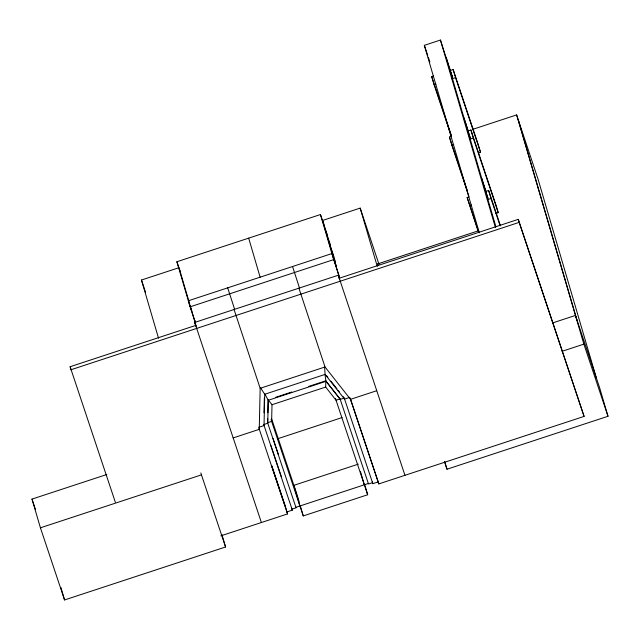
<?xml version="1.0" encoding="UTF-8"?>
<svg xmlns="http://www.w3.org/2000/svg" width="640" height="640" viewBox="0 0 640 640"><rect width="100%" height="100%" fill="white"/><g stroke="black" fill="none" stroke-linecap="round" stroke-linejoin="round"><path stroke-width="0.96" d="M234.048 309.504L260.168 388.312L259.248 429.344L233.088 437.944M263.992 412.816L264.32 398.152M260.608 387.888L264.728 394.264L264.024 425.56L258.656 427.328M292.032 509.128L296.056 507.808L267.608 422.728L267.696 418.736M267.832 412.744L268.12 399.776L272.008 404.712L271.632 421.4L303.264 515.928L367.672 494.752L364.64 484.424M264.856 394.04L268.272 400.28L267.76 423.232L263.728 424.552M367.672 494.752L336.04 400.224L325.68 387.064L325.816 380.8L340.064 398.896L368.512 483.984L372.536 482.656M479.32 232.792L424.336 45.344L440.44 40.048L452.552 77.488L450.4 71.568M451.448 136.632L434.064 84.672L431.696 76.616L433.568 76M450.368 70.472L453.168 69.552L478.136 144.184L480.504 152.24L478.632 152.856M434.064 84.672L435.928 84.056M451.8 78.84L455.528 77.616L453.168 69.552M468.856 196.128L451.792 145.12L449.424 137.056L451.296 136.44M468.096 130.92L470.896 130L495.864 204.624L498.232 212.688L495.432 213.608M472.376 129.464L516.632 114.912L538.04 179.152L596.248 377.616M451.792 145.12L453.656 144.504M469.528 139.288L473.256 138.056L470.896 130M195.16 321.928L190.112 306.832L176.888 261.752L320.464 214.536L327.224 234.752M158.536 338.232L141.464 280.024L179.032 267.672M379.008 264.384L360.176 208.104L322.608 220.456L339.68 278.664M478.056 231.064L467.152 197.504L469.024 196.888M485.824 191.36L488.624 190.44L500.32 225.392M469.52 205.56L471.384 204.944M487.256 199.728L490.984 198.504L488.624 190.44M190.112 306.832L333.68 259.616L320.464 214.536M261.384 522.52L194.688 322.448L338.264 275.232L339.528 279.008M377.904 265.744L377.4 264.016L478.704 230.704M339.152 278.256L518.28 219.352L519.168 222.376L71.008 369.744L70.12 366.72L195.576 325.464M260.168 388.312L325.024 366.984L350.496 399.336L378.792 483.912L584.088 416.408L518.28 219.352M264.728 394.264L325.104 374.408L344.536 399.088L349.904 397.32M275.688 397.288L291.768 392M308.792 386.4L324.872 381.112M268.272 400.28L325.968 381.304L340.216 399.4L344.24 398.08L372.832 483.664L378.2 481.904L350.216 398.264M272.008 404.712L325.68 387.064M552.712 322.896L575.44 315.424L599.576 387.56L608 416.272L446.984 469.224L444.48 461.728M221.928 534.56L225.576 547L64.56 599.952L40.424 527.808L32 499.096L106.824 474.496M267.608 422.728L271.632 421.4L271.088 419.528M340.064 398.896L336.04 400.224L335.488 398.344M350.496 399.336L376.656 390.736M277.544 438.784L342.096 417.56M562.08 351.296L583.864 344.136L516.632 114.912M40.424 527.808L201.44 474.864L200.872 472.944M293.328 485.512L358.28 464.152M295.912 507.304L368.368 483.48M286.96 511.904L292.328 510.136L291.784 508.296M220.824 535.864L287.552 513.92L285.336 506.36M326.632 375.72L327.848 377.256M330.88 381.112L336.952 388.824M338.168 390.368L339.384 391.912M343.024 396.536L344.24 398.08M468.128 132.008L470.28 137.928L463.992 117.904M485.864 192.456L488.008 198.376L481.72 178.352M583.864 344.136L608 416.272M519.168 222.376L584.088 416.408M455.528 77.616L480.504 152.24M473.256 138.056L498.232 212.688M449.224 67.536L452.552 77.488M490.984 198.504L500.152 225.896M465.176 121.936L468.504 131.888M482.904 182.384L486.232 192.328M424.336 45.344L427.712 55.424M428.328 57.256L429.856 61.84M431.696 76.616L451.608 136.128M449.424 137.056L467.44 190.904M467.152 197.504L478.536 231.512M377.4 264.016L377.952 265.68M322.92 221.4L323.864 224.208M325.576 230.456L330.576 245.384M328.552 240.736L333.864 256.592M330.032 245.768L335.024 260.696M332.136 252.944L335.568 263.208M333.616 257.984L336.424 266.376M336.016 265.84L331.912 253.576L188.336 300.784L191.808 311.168M333.68 259.616L339.368 276.6M404.96 475.312L338.264 275.232M299.696 288.624L292.552 266.52M325.024 366.984L298.904 288.176M271.552 418.608L297.208 495.28M234.528 309.008L227.696 287.84M273.032 438.432L278.376 454.408M270.888 445.392L281.584 477.344M264.048 425.496L292.328 510.136M271.816 465.952L285.024 505.424M271.624 465.584L285.464 506.936M258.976 428.264L287.552 513.92M176.888 261.752L180.216 271.704M194.968 320.6L195.6 322.488M194.688 322.448L195.952 326.216M141.464 280.024L145.544 292.216M201.44 474.864L225.576 547M70.12 366.72L115.344 502.256M32 499.096L35.448 509.4M518.088 119.264L576.896 319.776M446.264 57.464L495.912 226.736M440.44 40.048L495.416 227.496M444.736 461.568L446.984 469.224M360.176 208.104L377.248 266.312M378.032 481.328L378.792 483.912M372.296 481.816L372.832 483.664M360.488 471.656L364.344 484.8M248.672 238.144L260.12 277.184M297.48 496.216L299.136 501.848M300.232 505.608L303.264 515.928M293.88 485.328L299.936 505.984M179.312 268.624L189.792 304.36M190.232 305.84L196.104 325.872M60.912 587.512L64.56 599.952M324.96 374.392L325.968 381.304M324.568 366.856L325.104 374.408"/></g></svg>
